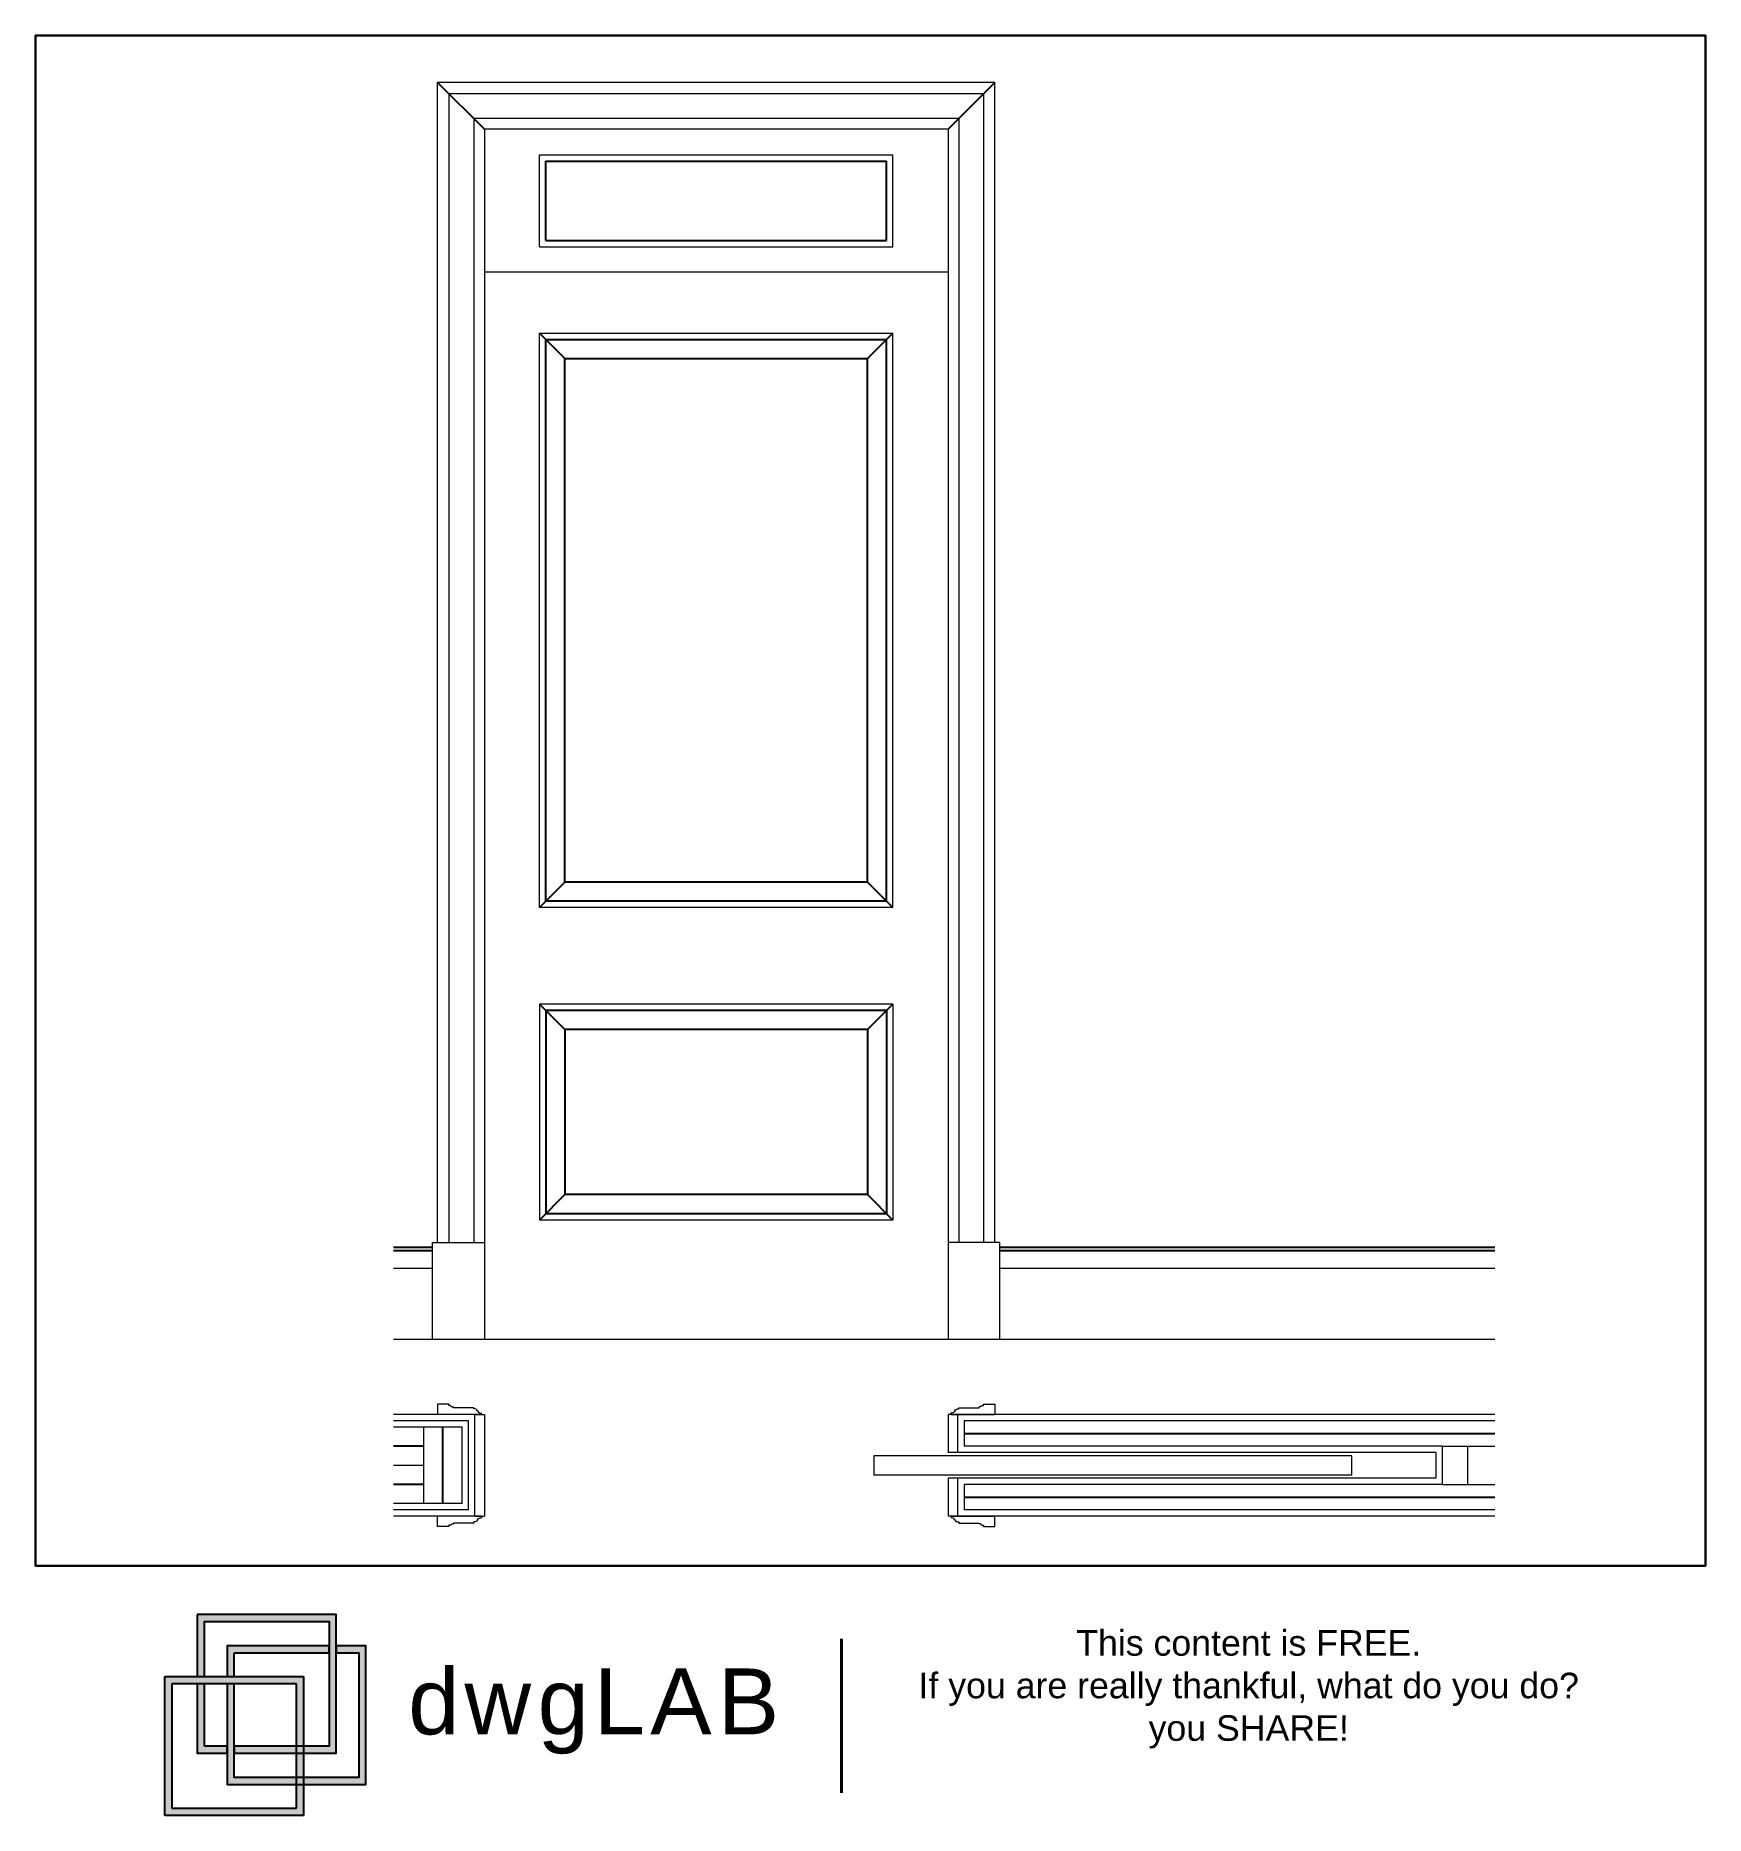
# Model space of a CAD drawing. Header units: inches. Extents: x 19.93 to 23.22, y 13.32 to 16.83.
import ezdxf

# ---------------------------------------------------------------- set-up
doc = ezdxf.new("R2010")
doc.units = ezdxf.units.IN
doc.header["$MEASUREMENT"] = 0
doc.layers.add('001_Dark_1 10', color=7, linetype='Continuous', lineweight=0)
doc.layers.add('002_Medium_1 10', color=251, linetype='Continuous', lineweight=0)
doc.layers.add('003_Light_1 10', color=252, linetype='Continuous')
doc.layers.add('dwgLAB', color=250, linetype='Continuous', plot=False)
doc.styles.get("Standard").update_dxf_attribs({"font": 'arial.ttf'})

# ---------------------------------------------------------------- blocks, each defined once
blk = doc.blocks.new('Door_Arch')
at = {"layer": '002_Medium_1 10'}
for p, q in [((-64, 20.6), (-86, 20.6)), ((-86, 20.6), (-86, 0)), ((0, 0), (-86, 0)), ((-64, 17.5), (-64, 20.6)), ((-55, 13.5), (-55, 15.1)), ((-15, 13.5), (-55, 13.5)), ((-15, 11.1), (-15, 13.5)), ((0, 0), (0, 3.2))]:
    blk.add_line(p, q, dxfattribs=at)
blk.add_lwpolyline([(-64, 17.5, 0.073464), (-64, 18.3, 0.073464)], format="xyb", dxfattribs=at)
for centre, radius, start, end in [((-62.4, 14.3), 3.54, 33.549, 117.2539), ((-56, 20.3), 5.33, 229.4186, 280.5885), ((-13.3, 5.4), 6.01, 17.2531, 106.7937), ((-1.5, 9.4), 6.44, 200.7728, 283.8585)]:
    blk.add_arc(centre, radius, start, end, dxfattribs=at)
blk = doc.blocks.new('DWGlab_ok')
at = {"layer": 'dwgLAB'}
h = blk.add_hatch(color=2, dxfattribs=at)
h.dxf.hatch_style = 2
h.paths.add_polyline_path([(0.0369, 0.2289), (0.0369, 0.158), (0.045, 0.158), (0.045, 0.2209), (0.1869, 0.2209), (0.1869, 0.079), (0.0788, 0.079), (0.0788, 0.0709), (0.1949, 0.0709), (0.1949, 0.2289)])
h = blk.add_hatch(color=13, dxfattribs=at)
h.dxf.hatch_style = 2
h.paths.add_polyline_path([(0.1949, 0.193), (0.1949, 0.1849), (0.2207, 0.1849), (0.2207, 0.0431), (0.0788, 0.0431), (0.0788, 0.1499), (0.0708, 0.1499), (0.0708, 0.035), (0.2287, 0.035), (0.2287, 0.193)])
h = blk.add_hatch(color=13, dxfattribs=at)
h.dxf.hatch_style = 2
h.paths.add_polyline_path([(0.0788, 0.1849), (0.1869, 0.1849), (0.1869, 0.193), (0.0708, 0.193), (0.0708, 0.158), (0.0788, 0.158)])
h = blk.add_hatch(color=155, dxfattribs=at)
h.dxf.hatch_style = 2
h.paths.add_polyline_path([(0.158, 0), (0, 0), (0, 0.158), (0.158, 0.158)])
h.paths.add_polyline_path([(0.0081, 0.0081), (0.1499, 0.0081), (0.1499, 0.1499), (0.0081, 0.1499)])
h = blk.add_hatch(color=2, dxfattribs=at)
h.dxf.hatch_style = 2
h.paths.add_polyline_path([(0.045, 0.079), (0.045, 0.1499), (0.0369, 0.1499), (0.0369, 0.0709), (0.0708, 0.0709), (0.0708, 0.079)])
at = {"layer": 'dwgLAB', "color": 155}
for p, q in [((0, 0), (0, 0.158)), ((0, 0.158), (0.158, 0.158)), ((0.1499, 0.1499), (0.0081, 0.1499)), ((0.0081, 0.1499), (0.0081, 0.0081)), ((0.1499, 0.0081), (0.1499, 0.1499)), ((0.158, 0.158), (0.158, 0)), ((0.158, 0), (0, 0)), ((0.0081, 0.0081), (0.1499, 0.0081))]:
    blk.add_line(p, q, dxfattribs=at)
at = {"layer": 'dwgLAB', "color": 2}
for points in [[(0.0369, 0.2289), (0.0369, 0.158), (0.045, 0.158), (0.045, 0.2209), (0.1869, 0.2209), (0.1869, 0.079), (0.0788, 0.079), (0.0788, 0.0709), (0.1949, 0.0709), (0.1949, 0.2289), (0.0369, 0.2289)], [(0.045, 0.079), (0.045, 0.1499), (0.0369, 0.1499), (0.0369, 0.0709), (0.0708, 0.0709), (0.0708, 0.079), (0.045, 0.079)]]:
    blk.add_lwpolyline(points, dxfattribs=at)
at = {"layer": 'dwgLAB', "color": 13}
for points in [[(0.1949, 0.193), (0.1949, 0.1849), (0.2207, 0.1849), (0.2207, 0.0431), (0.0788, 0.0431), (0.0788, 0.1499), (0.0708, 0.1499), (0.0708, 0.035), (0.2287, 0.035), (0.2287, 0.193), (0.1949, 0.193)], [(0.0788, 0.1849), (0.1869, 0.1849), (0.1869, 0.193), (0.0708, 0.193), (0.0708, 0.158), (0.0788, 0.158), (0.0788, 0.1849)]]:
    blk.add_lwpolyline(points, dxfattribs=at)
at = {"layer": 'dwgLAB', "color": 9, "linetype": 'Continuous', "lineweight": 40}
blk.add_lwpolyline([(0.7701, 0.0256), (0.7701, 0.2011)], dxfattribs=at)
at = {"layer": 'dwgLAB', "color": 7}
for s, width, heights, insert, char_height, attachment_point in [('{\\H0.91667x;\\C0;This content is FREE.\\PIf you are really thankful, what do you do? you SHARE!}', 0.805462, [0.5251], (1.2337, 0.2109), 0.031712, 2), ('{\\T1.1;dwgLAB}', 17.629903, [0], (0.277, 0.1673), 0.075, 1)]:
    blk.add_mtext_dynamic_manual_height_columns(s, width=width, gutter_width=12.5, heights=heights, dxfattribs=dict(at, insert=insert, char_height=char_height, attachment_point=attachment_point))

msp = doc.modelspace()

# ---------------------------------------------------------------- linework, layer by layer
at = {"layer": '001_Dark_1 10'}
for p, q in [((20.7219, 14.4511), (20.7219, 16.7331)), ((21.8179, 16.7331), (20.7219, 16.7331)), ((20.7439, 16.7111), (20.7439, 14.4511)), ((21.7959, 16.7111), (20.7439, 16.7111)), ((21.7959, 16.7111), (21.7959, 14.4511)), ((21.8179, 14.4511), (21.8179, 16.7331)), ((20.7119, 14.2601), (20.7119, 14.4511)), ((20.7119, 14.4511), (20.8139, 14.4511)), ((21.8279, 14.4511), (21.7259, 14.4511)), ((21.8279, 14.2601), (21.8279, 14.4511)), ((22.8016, 14.2601), (20.635, 14.2601)), ((20.7949, 14.1125), (20.635, 14.1125)), ((20.7949, 13.9125), (20.7949, 14.1125)), ((22.8016, 14.1125), (21.7449, 14.1125)), ((21.7449, 14.1125), (21.7449, 14.0375)), ((20.7824, 14.1), (20.635, 14.1)), ((20.7699, 14.0875), (20.635, 14.0875)), ((20.6949, 13.9375), (20.6949, 14.0875)), ((20.7699, 13.9375), (20.7699, 14.0875)), ((20.7824, 13.925), (20.7824, 14.1)), ((22.8016, 14.1), (21.7574, 14.1)), ((21.7574, 14.1), (21.7574, 14.05)), ((22.6981, 14.05), (21.7574, 14.05)), ((22.6981, 14.05), (22.6981, 13.975)), ((22.6981, 14.05), (22.8016, 14.05)), ((22.7481, 14.05), (22.7481, 13.975)), ((20.6949, 14.0125), (20.635, 14.0125)), ((22.6856, 14.0375), (21.7449, 14.0375)), ((22.6856, 14.0375), (22.6856, 13.9875)), ((22.6856, 13.9875), (21.7449, 13.9875)), ((21.7449, 13.9875), (21.7449, 13.9125)), ((22.6981, 13.975), (21.7574, 13.975)), ((21.7574, 13.975), (21.7574, 13.925)), ((22.6981, 13.975), (22.8016, 13.975)), ((20.7699, 13.9375), (20.635, 13.9375)), ((20.7824, 13.925), (20.635, 13.925)), ((20.7949, 13.9125), (20.635, 13.9125)), ((22.8016, 13.9125), (21.7449, 13.9125)), ((22.8016, 13.925), (21.7574, 13.925))]:
    msp.add_line(p, q, dxfattribs=at)
at = {"layer": '002_Medium_1 10'}
for p, q in [((20.7929, 16.6621), (20.7929, 14.4511)), ((21.7469, 16.6621), (20.7929, 16.6621)), ((20.8139, 16.6411), (20.8139, 14.2601)), ((21.7259, 16.6411), (20.8139, 16.6411)), ((21.7259, 16.6411), (21.7259, 14.2601)), ((21.7469, 16.6621), (21.7469, 14.4511)), ((20.9222, 16.5911), (21.6176, 16.5911)), ((20.9222, 16.4101), (20.9222, 16.5911)), ((21.6176, 16.4101), (21.6176, 16.5911)), ((20.9222, 16.4101), (21.6176, 16.4101)), ((21.7259, 16.3601), (20.8139, 16.3601)), ((20.9222, 15.1101), (20.9222, 16.2401)), ((20.9222, 16.2401), (21.6176, 16.2401)), ((21.6176, 15.1101), (21.6176, 16.2401)), ((21.6176, 15.1101), (20.9222, 15.1101)), ((21.6176, 14.9201), (20.9222, 14.9201)), ((20.9222, 14.9201), (20.9222, 14.4951)), ((21.6176, 14.9201), (21.6176, 14.4951)), ((21.6176, 14.4951), (20.9222, 14.4951)), ((20.7119, 14.3998), (20.635, 14.3998)), ((22.8016, 14.3998), (21.8279, 14.3998)), ((20.7949, 14.1125), (20.8139, 14.1125)), ((20.8139, 14.1125), (20.8139, 13.9125)), ((21.7449, 14.1125), (21.7259, 14.1125)), ((21.7259, 14.1125), (21.7259, 14.0375)), ((21.5799, 14.0315), (21.5799, 13.9935)), ((22.5206, 14.0315), (21.5799, 14.0315)), ((21.7449, 14.0375), (21.7259, 14.0375)), ((22.5206, 13.9935), (22.5206, 14.0315)), ((22.5206, 13.9935), (21.5799, 13.9935)), ((21.7449, 13.9875), (21.7259, 13.9875)), ((21.7259, 13.9875), (21.7259, 13.9125)), ((20.7949, 13.9125), (20.8139, 13.9125)), ((21.7449, 13.9125), (21.7259, 13.9125))]:
    msp.add_line(p, q, dxfattribs=at)
at = {"layer": '003_Light_1 10'}
for p, q in [((20.8139, 16.6411), (20.7219, 16.7331)), ((21.8179, 16.7331), (21.7259, 16.6411)), ((20.9347, 16.5786), (21.6051, 16.5786)), ((20.9347, 16.4226), (20.9347, 16.5786)), ((21.6051, 16.4226), (21.6051, 16.5786)), ((20.9347, 16.4226), (21.6051, 16.4226)), ((20.9722, 16.1901), (20.9222, 16.2401)), ((20.9347, 15.1226), (20.9347, 16.2276)), ((20.9347, 16.2276), (21.6051, 16.2276)), ((21.6176, 16.2401), (21.5676, 16.1901)), ((21.6051, 15.1226), (21.6051, 16.2276)), ((20.9722, 15.1601), (20.9722, 16.1901)), ((20.9722, 16.1901), (21.5676, 16.1901)), ((21.5676, 15.1601), (21.5676, 16.1901)), ((20.9222, 15.1101), (20.9722, 15.1601)), ((21.5676, 15.1601), (20.9722, 15.1601)), ((21.5676, 15.1601), (21.6176, 15.1101)), ((21.6051, 15.1226), (20.9347, 15.1226)), ((20.9722, 14.8701), (20.9222, 14.9201)), ((21.5676, 14.8701), (21.6176, 14.9201)), ((21.6051, 14.9076), (20.9347, 14.9076)), ((20.9347, 14.9076), (20.9347, 14.5076)), ((21.6051, 14.9076), (21.6051, 14.5076)), ((21.5676, 14.8701), (20.9722, 14.8701)), ((20.9722, 14.8701), (20.9722, 14.5451)), ((21.5676, 14.8701), (21.5676, 14.5451)), ((20.9722, 14.5451), (20.9222, 14.4951)), ((21.5676, 14.5451), (20.9722, 14.5451)), ((21.6176, 14.4951), (21.5676, 14.5451)), ((21.6051, 14.5076), (20.9347, 14.5076)), ((20.7119, 14.4411), (20.635, 14.4411)), ((20.7119, 14.4347), (20.635, 14.4347)), ((22.8016, 14.4411), (21.8279, 14.4411)), ((22.8016, 14.4347), (21.8279, 14.4347))]:
    msp.add_line(p, q, dxfattribs=at)
at = {"layer": '003_Light_1 10', "ltscale": 0.002}
for p, q in [((20.7324, 13.9375), (20.7324, 14.0875)), ((20.6949, 14.05), (20.635, 14.05)), ((21.7574, 14.075), (22.8016, 14.075)), ((20.6949, 13.975), (20.635, 13.975)), ((21.7574, 13.95), (22.8016, 13.95))]:
    msp.add_line(p, q, dxfattribs=at)
at = {"layer": 'Defpoints'}
for points in [[(23.2158, 16.8255), (19.9311, 16.8255), (19.9311, 13.8149), (23.2158, 13.8149), (23.2158, 16.8255)], [(19.9311, 16.8255), (23.2158, 16.8255), (23.2158, 13.8149), (19.9311, 13.8149), (19.9311, 16.8255)]]:
    msp.add_lwpolyline(points, dxfattribs=at)

# ---------------------------------------------------------------- block references
at = {"layer": '002_Medium_1 10', "yscale": 0.001, "zscale": 0.001}
for p, xscale in [((20.8079, 14.1125), 0.001), ((21.7319, 14.1125), -0.001)]:
    msp.add_blockref('Door_Arch', p, dxfattribs=dict(at, xscale=xscale))
at = {"layer": '002_Medium_1 10', "yscale": 0.001, "zscale": 0.001, "rotation": 180}
for p, xscale in [((20.8079, 13.9125), -0.001), ((21.7319, 13.9125), 0.001)]:
    msp.add_blockref('Door_Arch', p, dxfattribs=dict(at, xscale=xscale))
at = {"layer": 'dwgLAB', "color": 0, "xscale": 1.728248812740823, "yscale": 1.728248812740823, "zscale": 1.728248812740823}
msp.add_blockref('DWGlab_ok', (20.1853, 13.3238), dxfattribs=at)

doc.saveas('drawing.dxf')
